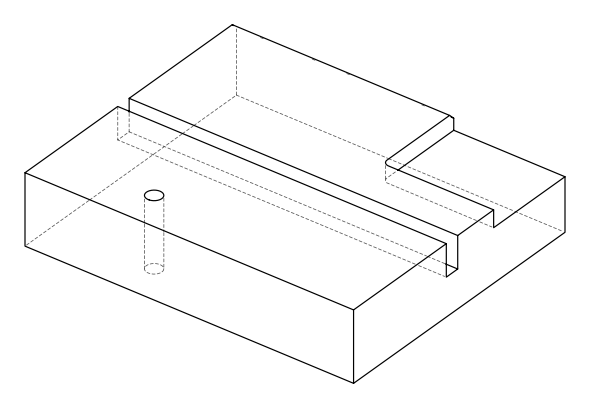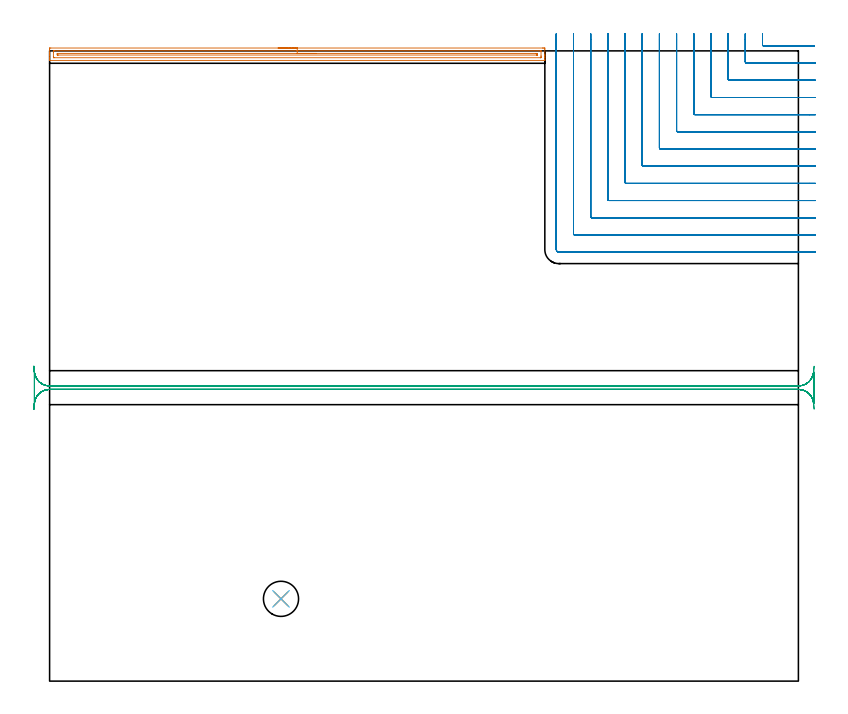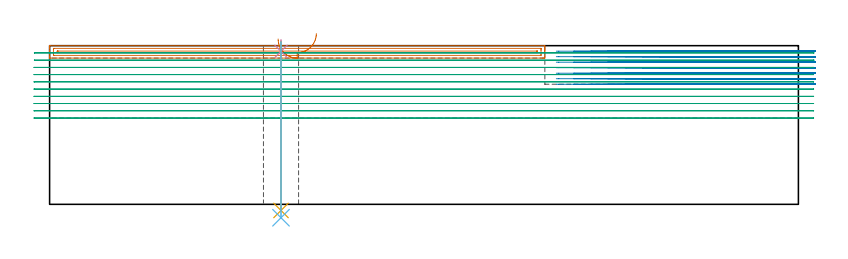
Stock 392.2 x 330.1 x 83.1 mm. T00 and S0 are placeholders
(PLAN: 6 operations, 5 tool changes, 52.7 min)
(1 AREA_MILL | FG_CHAMFER_SURFACE | UGT0205_001 | 6.4 min | 5566 mm3)
(2 MILL_CORNER_NOTCH_RECTANGULAR | CORNER_NOTCH_RECTANGULAR | NXT0201_011 | Follow Part, ap 3, ae 75% | 28.24 min | 298558 mm3)
(3 MILL_RECTANGULAR_SLOT | SLOT_RECTANGULAR | NXT0201_012 | Follow Part, ap 4, ae 75% | 17.28 min | 264562 mm3)
(4 SPOT_DRILL | STEP1HOLE | NXT0321_9005460120000 | 0.05 min | 207 mm3)
(5 DRILL_THROUGH_HOLE_INTO_CENTER | STEP1HOLE | NXT0301_065 | 0.35 min | 5592 mm3)
(6 DRILL_TO_ENLARGE_THROUGH_HOLE | STEP1HOLE | UGT0301_253 | 0.37 min | 16279 mm3)
(TOOL UGT0205_001 | Chamfer Mill 20 x 3 x 45 deg. | D20 FL50 Z2)
(TOOL NXT0201_011 | ENDMILL 12mm [2P460-1200-NA 1630] | D12 FL38 Z6)
(TOOL NXT0201_012 | ENDMILL 16mm [2P460-1600-NA 1630] | D16 FL38 Z6)
(TOOL NXT0321_9005460120000 | NC Spot Drill, 142deg, 12mm, Carbide, Uncoated | D12 PA142 FL30 Z2)
(TOOL NXT0301_065 | Carbide Drill 9.4mm [860.1-0940-075A1-MM 2214] | D9.4 PA140 FL98 Z2)
(TOOL UGT0301_253 | Twist Drill 18.4 mm | D18.4 PA118 FL135 Z2)
(OP 1 AREA_MILL)
G17 G21 G94 G90
T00 M6
G54
G17 G0 G90 X119.7 Y331.6 S1061 M3
G43 Z93.1 H0
Z86.6
G94 G1 X119.738 Z85.728 F250.
X119.852 Z84.864
X120.041 Z84.012
X120.303 Z83.18
X120.637 Z82.374
X121.04 Z81.6
X121.508 Z80.864
X122.039 Z80.172
X122.629 Z79.529
X123.272 Z78.94
X123.964 Z78.409
X124.7 Z77.94
X125.474 Z77.537
X126.28 Z77.203
X127.112 Z76.941
X127.963 Z76.752
X128.828 Z76.638
X129.7 Z76.6
X258.202
X258.783 Y331.599 Z76.601
X259.356 Y331.594 Z76.604
X259.392 Y331.591 Z76.606
X259.4 Y331.022 Z77.175
Y328.35 Z79.844
Y327.8 Z80.397
Y327.459 Z80.737
Y326.909 Z81.287
Y326.569 Z81.626
Y325.888 Z82.311
Y325.542 Z82.657
X259.393 Y325.149 Z83.043
X259.39 Y325.103 Z83.088
X259.229 Y325.1 Z83.1
X0.171
X0.01 Y325.103 Z83.088
X0.007 Y325.149 Z83.043
X0. Y325.542 Z82.657
Y325.888 Z82.311
Y326.569 Z81.626
Y327.8 Z80.397
Y328.347 Z79.847
Y328.965 Z79.23
Y330.746 Z77.45
X0.002 Y331.022 Z77.175
X0.007 Y331.591 Z76.606
X0.044 Y331.594 Z76.603
X0.617 Y331.6 Z76.6
X129.7
Y330.186 Z78.014
X257.051 Y330.185 Z78.015
X257.161 Y330.184 Z78.016
X257.372 Y330.179 Z78.021
X257.39 Y330.131 Z78.069
X257.398 Y329.73 Z78.47
X257.4 Y327.459 Z80.741
X257.399 Y327.057 Z81.143
X257.393 Y326.569 Z81.631
X257.39 Y326.525 Z81.675
X257.215 Y326.518 Z81.682
X257.106 Y326.515 Z81.685
X257.051 Y326.514 Z81.686
X2.349
X2.239 Y326.516 Z81.684
X2.028 Y326.521 Z81.679
X2.01 Y326.569 Z81.631
X2.002 Y326.97 Z81.23
X2. Y329.24 Z78.96
X2.001 Y329.643 Z78.557
X2.007 Y330.131 Z78.069
X2.01 Y330.175 Z78.025
X2.184 Y330.182 Z78.018
X2.294 Y330.185 Z78.015
X2.349 Y330.186 Z78.014
X129.7
Y328.772 Z79.428
X254.787 Y328.771 Z79.429
X255.209 Y328.767 Z79.433
X255.349 Y328.764 Z79.436
X255.39 Y328.762 Z79.438
X255.394 Y328.666 Z79.534
X255.397 Y328.54 Z79.66
X255.399 Y328.35 Z79.85
X255.398 Y328.162 Z80.038
X255.39 Y327.971 Z80.229
X255.385 Y327.934 Z80.266
X255.367 Y327.933 Z80.267
X255.315 Y327.93 Z80.27
X255.209 Y327.929 Z80.271
X4.613
X4.191 Y327.933 Z80.267
X4.051 Y327.935 Z80.265
X4.01 Y327.938 Z80.262
X4.006 Y328.034 Z80.167
X4.002 Y328.16 Z80.04
X4.001 Y328.35 Z79.85
X4.002 Y328.538 Z79.662
X4.01 Y328.729 Z79.471
X4.015 Y328.766 Z79.434
X4.033 Y328.767 Z79.433
X4.085 Y328.77 Z79.43
X4.191 Y328.771 Z79.429
X129.7 Y328.772 Z79.428
X130.571 Z79.467
X131.436 Z79.58
X132.288 Z79.769
X133.12 Z80.032
X133.926 Z80.365
X134.7 Z80.768
X135.436 Z81.237
X136.128 Z81.768
X136.771 Z82.357
X137.36 Z83.001
X137.891 Z83.693
X138.36 Z84.428
X138.763 Z85.202
X139.097 Z86.008
X139.359 Z86.84
X139.548 Z87.692
X139.662 Z88.557
X139.7 Z89.428
G0 Z93.1
M5
M2
(OP 2 MILL_CORNER_NOTCH_RECTANGULAR)
G17 G21 G94 G90
T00 M6
G54
G17 G0 G90 X373.4 Y339.1 S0 M3
G43 Z93.1 H1
Z80.214
G94 G1 Y336.1 F250.
Y333.293 F500.
G3 X373.993 Y332.7 R0.6
G1 X397.607
X400.607 F250.
G0 Z93.1
X364.4 Y339.1
Z80.214
G1 Y336.1
Y324.293 F500.
G3 X364.993 Y323.7 R0.6
G1 X398.2
X401.2 F250.
G0 Z93.1
X355.4 Y339.1
Z80.214
G1 Y336.1
Y315.294 F500.
G3 X355.994 Y314.7 R0.6
G1 X398.2
X401.2 F250.
G0 Z93.1
X346.4 Y339.1
Z80.214
G1 Y336.1
Y306.294 F500.
G3 X346.994 Y305.7 R0.6
G1 X398.2
X401.2 F250.
G0 Z93.1
X337.4 Y339.1
Z80.214
G1 Y336.1
Y297.294 F500.
G3 X337.994 Y296.7 R0.6
G1 X398.2
X401.2 F250.
G0 Z93.1
X328.4 Y339.1
Z80.214
G1 Y336.1
Y288.295 F500.
G3 X328.995 Y287.7 R0.6
G1 X398.2
X401.2 F250.
G0 Z93.1
X319.4 Y339.1
Z80.214
G1 Y336.1
Y279.295 F500.
G3 X319.995 Y278.7 R0.6
G1 X398.2
X401.2 F250.
G0 Z93.1
X310.4 Y339.1
Z80.214
G1 Y336.1
Y270.295 F500.
G3 X310.995 Y269.7 R0.6
G1 X398.2
X401.2 F250.
G0 Z93.1
X301.4 Y339.1
Z80.214
G1 Y336.1
Y261.296 F500.
G3 X301.996 Y260.7 R0.6
G1 X398.2
X401.2 F250.
G0 Z93.1
X292.4 Y339.1
Z80.214
G1 Y336.1
Y252.296 F500.
G3 X292.996 Y251.7 R0.6
G1 X398.2
X401.2 F250.
G0 Z93.1
X283.4 Y339.1
Z80.214
G1 Y336.1
Y243.296 F500.
G3 X283.996 Y242.7 R0.6
G1 X398.2
X401.2 F250.
G0 Z93.1
X274.4 Y339.1
Z80.214
G1 Y336.1
Y234.296 F500.
G3 X274.996 Y233.7 R0.6
G1 X398.2
X401.2 F250.
G0 Z93.1
X265.4 Y339.1
Z80.214
G1 Y336.1
Y226. F500.
G3 X266.7 Y224.7 R1.3
G1 X398.2
X401.2 F250.
G0 Z93.1
X373.4 Y339.1
Z77.328
G1 Y336.1
Y333.293 F500.
G3 X373.993 Y332.7 R0.6
G1 X397.607
X400.607 F250.
G0 Z93.1
X364.4 Y339.1
Z77.328
G1 Y336.1
Y324.293 F500.
G3 X364.993 Y323.7 R0.6
G1 X398.2
X401.2 F250.
G0 Z93.1
X355.4 Y339.1
Z77.328
G1 Y336.1
Y315.294 F500.
G3 X355.994 Y314.7 R0.6
G1 X398.2
X401.2 F250.
G0 Z93.1
X346.4 Y339.1
Z77.328
G1 Y336.1
Y306.294 F500.
G3 X346.994 Y305.7 R0.6
G1 X398.2
X401.2 F250.
G0 Z93.1
X337.4 Y339.1
Z77.328
G1 Y336.1
Y297.294 F500.
G3 X337.994 Y296.7 R0.6
G1 X398.2
X401.2 F250.
G0 Z93.1
X328.4 Y339.1
Z77.328
G1 Y336.1
Y288.295 F500.
G3 X328.995 Y287.7 R0.6
G1 X398.2
X401.2 F250.
G0 Z93.1
X319.4 Y339.1
Z77.328
G1 Y336.1
Y279.295 F500.
G3 X319.995 Y278.7 R0.6
G1 X398.2
X401.2 F250.
G0 Z93.1
X310.4 Y339.1
Z77.328
G1 Y336.1
Y270.295 F500.
G3 X310.995 Y269.7 R0.6
G1 X398.2
X401.2 F250.
G0 Z93.1
X301.4 Y339.1
Z77.328
G1 Y336.1
Y261.296 F500.
G3 X301.996 Y260.7 R0.6
G1 X398.2
X401.2 F250.
G0 Z93.1
X292.4 Y339.1
Z77.328
G1 Y336.1
Y252.296 F500.
G3 X292.996 Y251.7 R0.6
G1 X398.2
X401.2 F250.
G0 Z93.1
X283.4 Y339.1
Z77.328
G1 Y336.1
Y243.296 F500.
G3 X283.996 Y242.7 R0.6
G1 X398.2
X401.2 F250.
G0 Z93.1
X274.4 Y339.1
Z77.328
G1 Y336.1
Y234.296 F500.
G3 X274.996 Y233.7 R0.6
G1 X398.2
X401.2 F250.
G0 Z93.1
X265.4 Y339.1
Z77.328
G1 Y336.1
Y226. F500.
G3 X266.7 Y224.7 R1.3
G1 X398.2
X401.2 F250.
G0 Z93.1
X373.4 Y339.1
Z74.443
G1 Y336.1
Y333.293 F500.
G3 X373.993 Y332.7 R0.6
G1 X397.607
X400.607 F250.
G0 Z93.1
X364.4 Y339.1
Z74.443
G1 Y336.1
Y324.293 F500.
G3 X364.993 Y323.7 R0.6
G1 X398.2
X401.2 F250.
G0 Z93.1
X355.4 Y339.1
Z74.443
G1 Y336.1
Y315.294 F500.
G3 X355.994 Y314.7 R0.6
G1 X398.2
X401.2 F250.
G0 Z93.1
X346.4 Y339.1
Z74.443
G1 Y336.1
Y306.294 F500.
G3 X346.994 Y305.7 R0.6
G1 X398.2
X401.2 F250.
G0 Z93.1
X337.4 Y339.1
Z74.443
G1 Y336.1
Y297.294 F500.
G3 X337.994 Y296.7 R0.6
G1 X398.2
X401.2 F250.
G0 Z93.1
X328.4 Y339.1
Z74.443
G1 Y336.1
Y288.295 F500.
G3 X328.995 Y287.7 R0.6
G1 X398.2
X401.2 F250.
G0 Z93.1
X319.4 Y339.1
Z74.443
G1 Y336.1
Y279.295 F500.
G3 X319.995 Y278.7 R0.6
G1 X398.2
X401.2 F250.
G0 Z93.1
X310.4 Y339.1
Z74.443
G1 Y336.1
Y270.295 F500.
G3 X310.995 Y269.7 R0.6
G1 X398.2
X401.2 F250.
G0 Z93.1
X301.4 Y339.1
Z74.443
G1 Y336.1
Y261.296 F500.
G3 X301.996 Y260.7 R0.6
G1 X398.2
X401.2 F250.
G0 Z93.1
X292.4 Y339.1
Z74.443
G1 Y336.1
Y252.296 F500.
G3 X292.996 Y251.7 R0.6
G1 X398.2
X401.2 F250.
G0 Z93.1
X283.4 Y339.1
Z74.443
G1 Y336.1
Y243.296 F500.
G3 X283.996 Y242.7 R0.6
G1 X398.2
X401.2 F250.
G0 Z93.1
X274.4 Y339.1
Z74.443
G1 Y336.1
Y234.296 F500.
G3 X274.996 Y233.7 R0.6
G1 X398.2
X401.2 F250.
G0 Z93.1
X265.4 Y339.1
Z74.443
G1 Y336.1
Y226. F500.
G3 X266.7 Y224.7 R1.3
G1 X398.2
X401.2 F250.
G0 Z93.1
X373.4 Y339.1
Z71.557
G1 Y336.1
Y333.293 F500.
G3 X373.993 Y332.7 R0.6
G1 X397.607
X400.607 F250.
G0 Z93.1
X364.4 Y339.1
Z71.557
G1 Y336.1
Y324.293 F500.
G3 X364.993 Y323.7 R0.6
G1 X398.2
X401.2 F250.
G0 Z93.1
X355.4 Y339.1
Z71.557
G1 Y336.1
Y315.294 F500.
G3 X355.994 Y314.7 R0.6
G1 X398.2
X401.2 F250.
G0 Z93.1
X346.4 Y339.1
Z71.557
G1 Y336.1
Y306.294 F500.
G3 X346.994 Y305.7 R0.6
G1 X398.2
X401.2 F250.
G0 Z93.1
X337.4 Y339.1
Z71.557
G1 Y336.1
Y297.294 F500.
G3 X337.994 Y296.7 R0.6
G1 X398.2
X401.2 F250.
G0 Z93.1
X328.4 Y339.1
Z71.557
G1 Y336.1
Y288.295 F500.
G3 X328.995 Y287.7 R0.6
G1 X398.2
X401.2 F250.
G0 Z93.1
X319.4 Y339.1
Z71.557
G1 Y336.1
Y279.295 F500.
G3 X319.995 Y278.7 R0.6
G1 X398.2
X401.2 F250.
G0 Z93.1
X310.4 Y339.1
Z71.557
G1 Y336.1
Y270.295 F500.
G3 X310.995 Y269.7 R0.6
G1 X398.2
X401.2 F250.
G0 Z93.1
X301.4 Y339.1
Z71.557
G1 Y336.1
Y261.296 F500.
G3 X301.996 Y260.7 R0.6
G1 X398.2
X401.2 F250.
G0 Z93.1
X292.4 Y339.1
Z71.557
G1 Y336.1
Y252.296 F500.
G3 X292.996 Y251.7 R0.6
G1 X398.2
X401.2 F250.
G0 Z93.1
X283.4 Y339.1
Z71.557
G1 Y336.1
Y243.296 F500.
G3 X283.996 Y242.7 R0.6
G1 X398.2
X401.2 F250.
G0 Z93.1
X274.4 Y339.1
Z71.557
G1 Y336.1
Y234.296 F500.
G3 X274.996 Y233.7 R0.6
G1 X398.2
X401.2 F250.
G0 Z93.1
X265.4 Y339.1
Z71.557
G1 Y336.1
Y226. F500.
G3 X266.7 Y224.7 R1.3
G1 X398.2
X401.2 F250.
G0 Z93.1
X373.4 Y339.1
Z68.671
G1 Y336.1
Y333.293 F500.
G3 X373.993 Y332.7 R0.6
G1 X397.607
X400.607 F250.
G0 Z93.1
X364.4 Y339.1
Z68.671
G1 Y336.1
Y324.293 F500.
G3 X364.993 Y323.7 R0.6
G1 X398.2
X401.2 F250.
G0 Z93.1
X355.4 Y339.1
Z68.671
G1 Y336.1
Y315.294 F500.
G3 X355.994 Y314.7 R0.6
G1 X398.2
X401.2 F250.
G0 Z93.1
X346.4 Y339.1
Z68.671
G1 Y336.1
Y306.294 F500.
G3 X346.994 Y305.7 R0.6
G1 X398.2
X401.2 F250.
G0 Z93.1
X337.4 Y339.1
Z68.671
G1 Y336.1
Y297.294 F500.
G3 X337.994 Y296.7 R0.6
G1 X398.2
X401.2 F250.
G0 Z93.1
X328.4 Y339.1
Z68.671
G1 Y336.1
Y288.295 F500.
G3 X328.995 Y287.7 R0.6
G1 X398.2
X401.2 F250.
G0 Z93.1
X319.4 Y339.1
Z68.671
G1 Y336.1
Y279.295 F500.
G3 X319.995 Y278.7 R0.6
G1 X398.2
X401.2 F250.
G0 Z93.1
X310.4 Y339.1
Z68.671
G1 Y336.1
Y270.295 F500.
G3 X310.995 Y269.7 R0.6
G1 X398.2
X401.2 F250.
G0 Z93.1
X301.4 Y339.1
Z68.671
G1 Y336.1
Y261.296 F500.
G3 X301.996 Y260.7 R0.6
G1 X398.2
X401.2 F250.
G0 Z93.1
X292.4 Y339.1
Z68.671
G1 Y336.1
Y252.296 F500.
G3 X292.996 Y251.7 R0.6
G1 X398.2
X401.2 F250.
G0 Z93.1
X283.4 Y339.1
Z68.671
G1 Y336.1
Y243.296 F500.
G3 X283.996 Y242.7 R0.6
G1 X398.2
X401.2 F250.
G0 Z93.1
X274.4 Y339.1
Z68.671
G1 Y336.1
Y234.296 F500.
G3 X274.996 Y233.7 R0.6
G1 X398.2
X401.2 F250.
G0 Z93.1
X265.4 Y339.1
Z68.671
G1 Y336.1
Y226. F500.
G3 X266.7 Y224.7 R1.3
G1 X398.2
X401.2 F250.
G0 Z93.1
X373.4 Y339.1
Z65.786
G1 Y336.1
Y333.293 F500.
G3 X373.993 Y332.7 R0.6
G1 X397.607
X400.607 F250.
G0 Z93.1
X364.4 Y339.1
Z65.786
G1 Y336.1
Y324.293 F500.
G3 X364.993 Y323.7 R0.6
G1 X398.2
X401.2 F250.
G0 Z93.1
X355.4 Y339.1
Z65.786
G1 Y336.1
Y315.294 F500.
G3 X355.994 Y314.7 R0.6
G1 X398.2
X401.2 F250.
G0 Z93.1
X346.4 Y339.1
Z65.786
G1 Y336.1
Y306.294 F500.
G3 X346.994 Y305.7 R0.6
G1 X398.2
X401.2 F250.
G0 Z93.1
X337.4 Y339.1
Z65.786
G1 Y336.1
Y297.294 F500.
G3 X337.994 Y296.7 R0.6
G1 X398.2
X401.2 F250.
G0 Z93.1
X328.4 Y339.1
Z65.786
G1 Y336.1
Y288.295 F500.
G3 X328.995 Y287.7 R0.6
G1 X398.2
X401.2 F250.
G0 Z93.1
X319.4 Y339.1
Z65.786
G1 Y336.1
Y279.295 F500.
G3 X319.995 Y278.7 R0.6
G1 X398.2
X401.2 F250.
G0 Z93.1
X310.4 Y339.1
Z65.786
G1 Y336.1
Y270.295 F500.
G3 X310.995 Y269.7 R0.6
G1 X398.2
X401.2 F250.
G0 Z93.1
X301.4 Y339.1
Z65.786
G1 Y336.1
Y261.296 F500.
G3 X301.996 Y260.7 R0.6
G1 X398.2
X401.2 F250.
G0 Z93.1
X292.4 Y339.1
Z65.786
G1 Y336.1
Y252.296 F500.
G3 X292.996 Y251.7 R0.6
G1 X398.2
X401.2 F250.
G0 Z93.1
X283.4 Y339.1
Z65.786
G1 Y336.1
Y243.296 F500.
G3 X283.996 Y242.7 R0.6
G1 X398.2
X401.2 F250.
G0 Z93.1
X274.4 Y339.1
Z65.786
G1 Y336.1
Y234.296 F500.
G3 X274.996 Y233.7 R0.6
G1 X398.2
X401.2 F250.
G0 Z93.1
X265.4 Y339.1
Z65.786
G1 Y336.1
Y226. F500.
G3 X266.7 Y224.7 R1.3
G1 X398.2
X401.2 F250.
G0 Z93.1
X373.4 Y339.1
Z62.9
G1 Y336.1
Y333.293 F500.
G3 X373.993 Y332.7 R0.6
G1 X397.607
X400.607 F250.
G0 Z93.1
X364.4 Y339.1
Z62.9
G1 Y336.1
Y324.293 F500.
G3 X364.993 Y323.7 R0.6
G1 X398.2
X401.2 F250.
G0 Z93.1
X355.4 Y339.1
Z62.9
G1 Y336.1
Y315.294 F500.
G3 X355.994 Y314.7 R0.6
G1 X398.2
X401.2 F250.
G0 Z93.1
X346.4 Y339.1
Z62.9
G1 Y336.1
Y306.294 F500.
G3 X346.994 Y305.7 R0.6
G1 X398.2
X401.2 F250.
G0 Z93.1
X337.4 Y339.1
Z62.9
G1 Y336.1
Y297.294 F500.
G3 X337.994 Y296.7 R0.6
G1 X398.2
X401.2 F250.
G0 Z93.1
X328.4 Y339.1
Z62.9
G1 Y336.1
Y288.295 F500.
G3 X328.995 Y287.7 R0.6
G1 X398.2
X401.2 F250.
G0 Z93.1
X319.4 Y339.1
Z62.9
G1 Y336.1
Y279.295 F500.
G3 X319.995 Y278.7 R0.6
G1 X398.2
X401.2 F250.
G0 Z93.1
X310.4 Y339.1
Z62.9
G1 Y336.1
Y270.295 F500.
G3 X310.995 Y269.7 R0.6
G1 X398.2
X401.2 F250.
G0 Z93.1
X301.4 Y339.1
Z62.9
G1 Y336.1
Y261.296 F500.
G3 X301.996 Y260.7 R0.6
G1 X398.2
X401.2 F250.
G0 Z93.1
X292.4 Y339.1
Z62.9
G1 Y336.1
Y252.296 F500.
G3 X292.996 Y251.7 R0.6
G1 X398.2
X401.2 F250.
G0 Z93.1
X283.4 Y339.1
Z62.9
G1 Y336.1
Y243.296 F500.
G3 X283.996 Y242.7 R0.6
G1 X398.2
X401.2 F250.
G0 Z93.1
X274.4 Y339.1
Z62.9
G1 Y336.1
Y234.296 F500.
G3 X274.996 Y233.7 R0.6
G1 X398.2
X401.2 F250.
G0 Z93.1
X265.4 Y339.1
Z62.9
G1 Y336.1
Y226. F500.
G3 X266.7 Y224.7 R1.3
G1 X398.2
X401.2 F250.
G0 Z93.1
M5
M2
(OP 3 MILL_RECTANGULAR_SLOT)
G17 G21 G94 G90
T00 M6
G54
G17 G0 G90 X400.43 Y164.896 S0 M3
G43 Z93.1 H1
Z79.31
G94 G1 X400.17 Y161.908 F250.
G2 X392.2 Y154.6 R8. F500.
G1 X0.
G2 X-7.97 Y161.908 R8.
G1 X-8.
Y145.492
X-7.97
G2 X0. Y152.8 R8.
G1 X392.2
G2 X400.17 Y145.492 R8.
G1 X400.43 Y142.504 F250.
G0 Y164.896 Z75.52
G1 X400.17 Y161.908
G2 X392.2 Y154.6 R8. F500.
G1 X0.
G2 X-7.97 Y161.908 R8.
G1 X-8.
Y145.492
X-7.97
G2 X0. Y152.8 R8.
G1 X392.2
G2 X400.17 Y145.492 R8.
G1 X400.43 Y142.504 F250.
G0 Z93.1
X-8.23 Y142.503
Z71.73
G1 X-7.97 Y145.492
G2 X0. Y152.8 R8. F500.
G1 X392.2
G2 X400.17 Y145.492 R8.
G1 X400.2
Y161.908
X400.17
G2 X392.2 Y154.6 R8.
G1 X0.
G2 X-7.97 Y161.908 R8.
G1 X-8.23 Y164.897 F250.
G0 Y142.503 Z67.94
G1 X-7.97 Y145.492
G2 X0. Y152.8 R8. F500.
G1 X392.2
G2 X400.17 Y145.492 R8.
G1 X400.2
Y161.908
X400.17
G2 X392.2 Y154.6 R8.
G1 X0.
G2 X-7.97 Y161.908 R8.
G1 X-8.23 Y164.897 F250.
G0 Y142.503 Z64.15
G1 X-7.97 Y145.492
G2 X0. Y152.8 R8. F500.
G1 X392.2
G2 X400.17 Y145.492 R8.
G1 X400.2
Y161.908
X400.17
G2 X392.2 Y154.6 R8.
G1 X0.
G2 X-7.97 Y161.908 R8.
G1 X-8.23 Y164.897 F250.
G0 Y142.503 Z60.36
G1 X-7.97 Y145.492
G2 X0. Y152.8 R8. F500.
G1 X392.2
G2 X400.17 Y145.492 R8.
G1 X400.2
Y161.908
X400.17
G2 X392.2 Y154.6 R8.
G1 X0.
G2 X-7.97 Y161.908 R8.
G1 X-8.23 Y164.897 F250.
G0 Y142.503 Z56.57
G1 X-7.97 Y145.492
G2 X0. Y152.8 R8. F500.
G1 X392.2
G2 X400.17 Y145.492 R8.
G1 X400.2
Y161.908
X400.17
G2 X392.2 Y154.6 R8.
G1 X0.
G2 X-7.97 Y161.908 R8.
G1 X-8.23 Y164.897 F250.
G0 Y142.503 Z52.78
G1 X-7.97 Y145.492
G2 X0. Y152.8 R8. F500.
G1 X392.2
G2 X400.17 Y145.492 R8.
G1 X400.2
Y161.908
X400.17
G2 X392.2 Y154.6 R8.
G1 X0.
G2 X-7.97 Y161.908 R8.
G1 X-8.23 Y164.897 F250.
G0 Y142.503 Z48.99
G1 X-7.97 Y145.492
G2 X0. Y152.8 R8. F500.
G1 X392.2
G2 X400.17 Y145.492 R8.
G1 X400.2
Y161.908
X400.17
G2 X392.2 Y154.6 R8.
G1 X0.
G2 X-7.97 Y161.908 R8.
G1 X-8.23 Y164.897 F250.
G0 Y142.503 Z45.2
G1 X-7.97 Y145.492
G2 X0. Y152.8 R8. F500.
G1 X392.2
G2 X400.17 Y145.492 R8.
G1 X400.2
Y161.908
X400.17
G2 X392.2 Y154.6 R8.
G1 X0.
G2 X-7.97 Y161.908 R8.
G1 X-8.23 Y164.897 F250.
G0 Z93.1
M5
M2
(OP 4 SPOT_DRILL)
G17 G21 G94 G90
T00 M6
G54
G17 G0 G90 X121.2 Y43.1 S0 M3
G43 Z93.1 H0
G94 G81 G98 Z80.1 F250. R86.1
G80
M5
M2
(OP 5 DRILL_THROUGH_HOLE_INTO_CENTER)
G17 G21 G94 G90
T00 M6
G54
G17 G0 G90 X121.2 Y43.1 S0 M3
G43 Z93.1 H1
G94 G73 G98 Z-3.211 F250. Q8.631 R85.1
G80
M5
M2
(OP 6 DRILL_TO_ENLARGE_THROUGH_HOLE)
G17 G21 G94 G90
T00 M6
G54
G17 G0 G90 X121.2 Y43.1 S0 M3
G43 Z93.1 H0
G94 G73 G98 Z-7.028 F250. Q18.026 R85.1
G80
M5
M2
